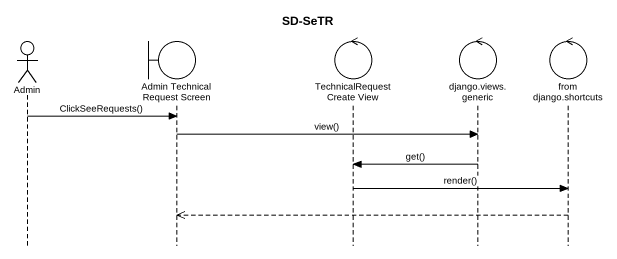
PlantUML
@startuml
title SD-SeTR
hide footbox
actor Admin
boundary "Admin Technical Request Screen" as Admin_Technical_Request
control "TechnicalRequestCreate View" as TechnicalRequestCreate_View
control "django.views.generic" as django_views_generic
control "from django.shortcuts" as from_django_shortcuts

Admin -> Admin_Technical_Request : ClickSeeRequests()
Admin_Technical_Request -> django_views_generic : view()
django_views_generic -> TechnicalRequestCreate_View : get()
TechnicalRequestCreate_View -> from_django_shortcuts : render()
from_django_shortcuts -->> Admin_Technical_Request
@enduml
